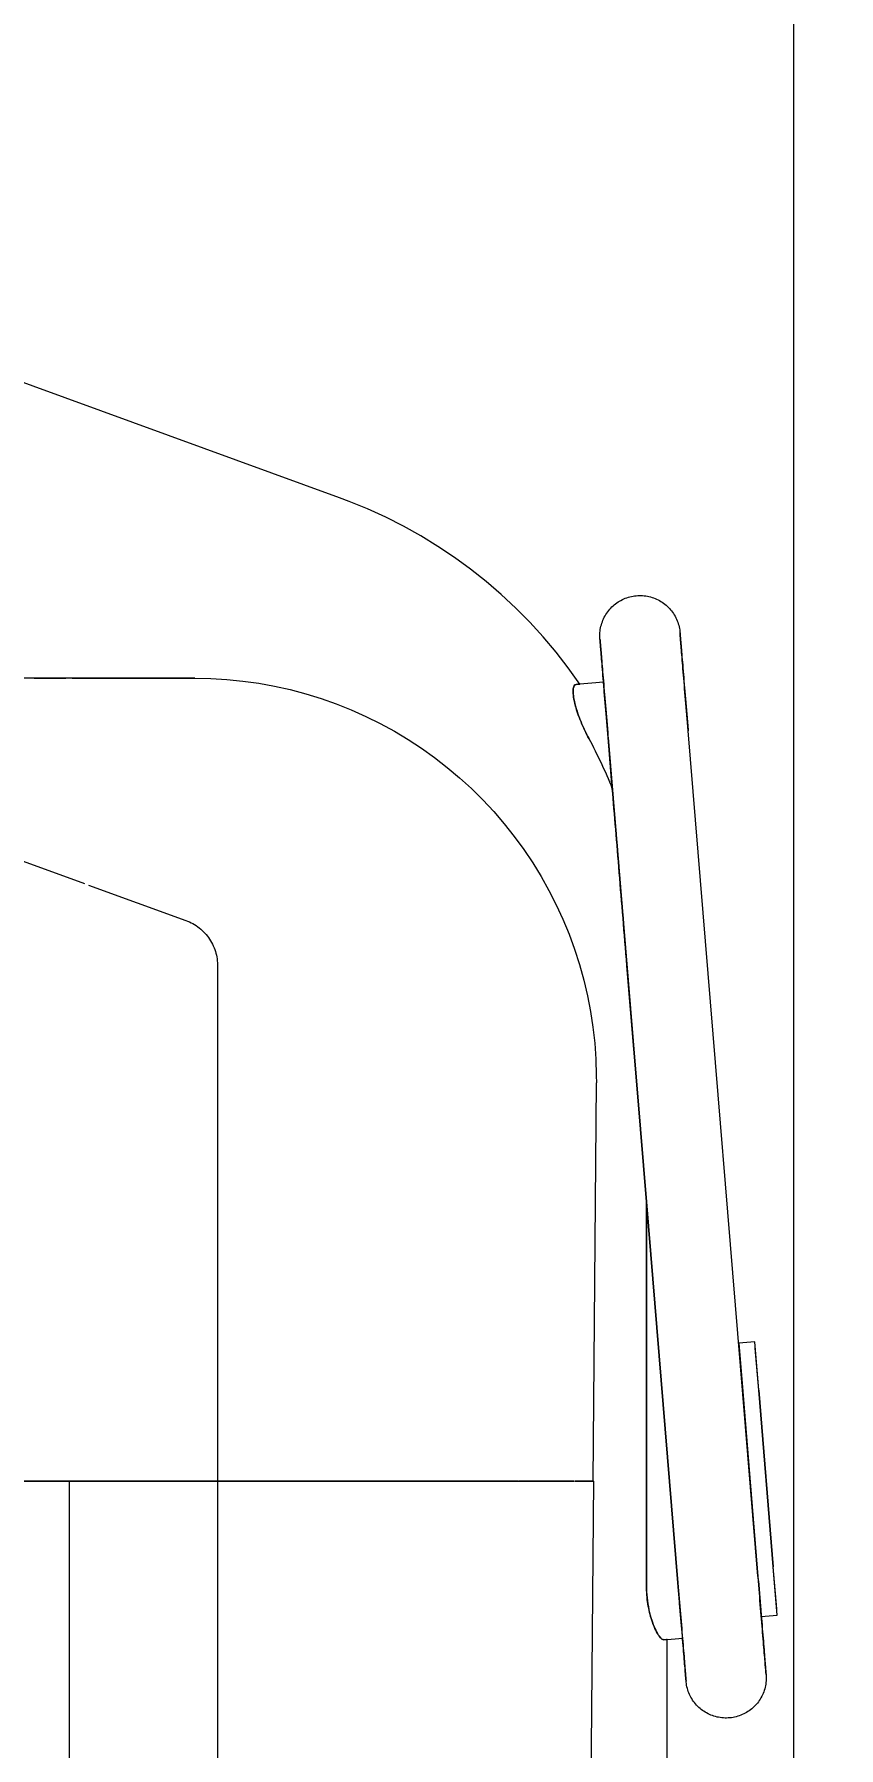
# Model space of a CAD drawing. Header units: metres. Extents: x 34 to 87, y -2.3 to 19.3.
# Drawn here: x 53.4297 to 53.4798, y 0.7144 to 0.8211 of the extents above; entities that cross this region are included whole.
import ezdxf

# ---------------------------------------------------------------- set-up
doc = ezdxf.new("R2010")
doc.units = ezdxf.units.M
for name, color, linetype, lineweight in [('A-ANNO-DIMS', 7, 'Continuous', 5), ('A-ANNO-DIMS-25', 7, 'Continuous', 5), ('A-DETL', 7, 'Continuous', 5), ('P-SANR-FIXT', 7, 'Continuous', 5)]:
    doc.layers.add(name, color=color, linetype=linetype, lineweight=lineweight)
doc.styles.add('Arial_1', font='arial.ttf', dxfattribs={"height": 0.07499999999999998})
doc.dimstyles.new('Diagonal_-_2_mm_Arial_-_PRETO', dxfattribs={"dimscale": 0.3048, "dimtxt": 0.07651945499677275, "dimasz": 0.2460629921259842, "dimexe": 0.1968503937007874, "dimexo": 0.1230314960629921, "dimgap": 0.04101049868766404, "dimtad": 1, "dimrnd": 0.01, "dimzin": 0, "dimdsep": 46, "dimtxsty": 'Arial_1', "dimblk1": 'OBLIQUE', "dimblk2": 'OBLIQUE', "dimsah": 1, "dimcen": 0.09, "dimdle": 0.1968503937007874, "dimazin": 0, "dimtfac": 1, "dimtdec": 4, "dimtix": 1, "dimtmove": 0, "dimatfit": 3, "dimfxl": 1, "dimtvp": 1, "dimtolj": 1, "dimtzin": 0, "dimarcsym": 2})

# ---------------------------------------------------------------- blocks, each defined once
blk = doc.blocks.new('UT_Bacia com caixa acoplada - UT_Bacia com caixa acoplada-3705348-BB')
at = {"layer": 'P-SANR-FIXT'}
for p, q in [((41.1353300985518, 0.7809999999999881), (41.08352506877976, 0.7809999999999881)), ((41.17012855976504, 0.7309999999999875), (41.17032961898634, 0.7557973039599385)), ((41.08352625985822, 0.7309999999999912), (41.13533128768625, 0.7309999999999912)), ((41.13533128963027, 0.7309999999999914), (41.08352625985822, 0.7309999999999914)), ((41.14433785943924, 0.7309999999999914), (41.13533128965267, 0.7309999999999914)), ((41.13533128963027, 0.7309999999999914), (41.16547336932327, 0.7309999999999914)), ((41.1527305344922, 0.7309999999999914), (41.14434886258488, 0.7309999999999914)), ((41.16550233015076, 0.7309999999999914), (41.16895570130367, 0.7309999999999914)), ((41.16761438885897, 0.4159189215839689), (41.17016910030559, 0.7309999999999875)), ((41.16898240612289, 0.7309999999999914), (41.17016910030559, 0.7309999999999914))]:
    blk.add_line(p, q, dxfattribs=at)
at = {"layer": 'P-SANR-FIXT', "color": 7, "true_color": 0xfafafa}
for p, q in [((41.14350610841142, 0.7809999999999881), (41.14372893681389, 0.7809999999999881)), ((41.13588421929765, 0.7309999999999914), (41.13533149200275, 0.7309999999999914)), ((41.1368898458833, 0.7309999999999914), (41.13533151018028, 0.7309999999999914)), ((41.13533151020265, 0.7309999999999914), (41.13688984715989, 0.7309999999999914)), ((41.13641587617453, 0.7309999999999914), (41.13590100722502, 0.7309999999999914)), ((41.13687242801519, 0.7309999999999914), (41.13643335308703, 0.7309999999999914)), ((41.1375181408078, 0.7309999999999914), (41.13689092377273, 0.7309999999999914)), ((41.13725984827779, 0.7309999999999914), (41.13690598682076, 0.7309999999999914)), ((41.1369059881363, 0.7309999999999914), (41.13725985066235, 0.7309999999999914))]:
    blk.add_line(p, q, dxfattribs=at)
at = {"layer": 'P-SANR-FIXT', "color": 7, "true_color": 0xf3f3f3}
for p, q in [((41.14431532973639, 0.7809999999999881), (41.144482387556, 0.7809999999999881)), ((41.13739327198679, 0.7309999999999912), (41.13533146293587, 0.7309999999999912)), ((41.13687242801519, 0.7309999999999912), (41.13533323775322, 0.7309999999999912)), ((41.13739198929048, 0.7309999999999912), (41.13690241818674, 0.7309999999999912)), ((41.13753396516792, 0.7309999999999914), (41.1375181408078, 0.7309999999999914)), ((41.13753396516792, 0.7309999999999912), (41.1375181408078, 0.7309999999999912))]:
    blk.add_line(p, q, dxfattribs=at)
at = {"layer": 'P-SANR-FIXT', "color": 254, "true_color": 0xdfdfdf}
for p, q in [((41.144482387556, 0.7809999999999881), (41.14463477758277, 0.7809999999999881)), ((41.13753396517045, 0.7309999999999914), (41.13533130766063, 0.7309999999999914)), ((41.14431881139845, 0.7309999999999914), (41.13755797732175, 0.7309999999999914)), ((41.13755798096826, 0.7309999999999914), (41.14432930218465, 0.7309999999999914)), ((41.14434927630772, 0.7309999999999914), (41.15273062760207, 0.7309999999999914)), ((41.15271181985904, 0.7309999999999914), (41.14434978281964, 0.7309999999999914)), ((41.15275257529911, 0.7309999999999914), (41.15993847668265, 0.7309999999999914)), ((41.15991918165165, 0.7309999999999914), (41.15275448159235, 0.7309999999999914)), ((41.15996902291602, 0.7309999999999914), (41.16547031499737, 0.7309999999999914)), ((41.16544972698077, 0.7309999999999914), (41.15997369710529, 0.7309999999999914)), ((41.1655077320055, 0.7309999999999914), (41.16895042706611, 0.7309999999999914)), ((41.1689265583219, 0.7309999999999914), (41.1655184141692, 0.7309999999999914)), ((41.16899867043114, 0.7309999999999914), (41.17015274963626, 0.7309999999999914)), ((41.17011273536492, 0.7309999999999914), (41.16903503845426, 0.7309999999999914)), ((41.17012855972504, 0.7309999999999912), (41.17011273536492, 0.7309999999999912))]:
    blk.add_line(p, q, dxfattribs=at)
at = {"layer": 'P-SANR-FIXT', "color": 253, "true_color": 0xa6a6a6}
for p, q in [((41.13753396517045, 0.40620388207182), (41.13753396517045, 0.7309999999999875)), ((41.1599373659098, 0.7309999999999914), (41.15275272218381, 0.7309999999999914)), ((41.1654672200408, 0.7309999999999914), (41.15997073816339, 0.7309999999999914)), ((41.16894324646465, 0.7309999999999914), (41.16551312095991, 0.7309999999999914)), ((41.17012855976504, 0.7309999999999914), (41.16901986031848, 0.7309999999999914)), ((41.17015327590541, 0.7309999999999914), (41.17016910026553, 0.7309999999999914))]:
    blk.add_line(p, q, dxfattribs=at)
at = {"layer": 'P-SANR-FIXT', "flags": 128}
for points in [[(41.14533044071354, 0.7809999999999881), (41.14532244112286, 0.7809999999999881), (41.14529845514843, 0.7809999999999881), (41.14525852116274, 0.7809999999999881), (41.1452027030516, 0.7809999999999881), (41.14513109011211, 0.7809999999999881), (41.1450437969097, 0.7809999999999881), (41.14494096309483, 0.7809999999999881), (41.14482275317972, 0.7809999999999881), (41.14468935627499, 0.7809999999999881), (41.14454098578724, 0.7809999999999881), (41.14437787907759, 0.7809999999999881), (41.14420029708199, 0.7809999999999881), (41.14400852389375, 0.7809999999999881), (41.14380286630904, 0.7809999999999881), (41.14358365333617, 0.7809999999999881), (41.14335123566909, 0.7809999999999881), (41.1431059851265, 0.7809999999999881), (41.14284829405697, 0.7809999999999881), (41.14257857471122, 0.7809999999999881), (41.14229725858267, 0.7809999999999881), (41.14200479571712, 0.7809999999999881), (41.14170165399275, 0.7809999999999881), (41.14138831837167, 0.7809999999999881), (41.14106529012403, 0.7809999999999881), (41.14073308602612, 0.7809999999999881), (41.14039223753363, 0.7809999999999881), (41.14004328993141, 0.7809999999999881), (41.13968680146123, 0.7809999999999881), (41.13932334242855, 0.7809999999999881), (41.13895349429033, 0.7809999999999881), (41.13857784872468, 0.7809999999999881), (41.13819700668435, 0.7809999999999881), (41.13781157743539, 0.7809999999999881), (41.13742217758236, 0.7809999999999881), (41.13702943008197, 0.7809999999999881), (41.13663396324643, 0.7809999999999881), (41.13623640973832, 0.7809999999999881), (41.13583740555845, 0.7809999999999881), (41.13543758902839, 0.7809999999999881), (41.13533009855181, 0.7809999999999881)], [(41.14533044071354, 0.7809999999999881), (41.1463301740682, 0.7809800026665115), (41.14732830806277, 0.780920042657553), (41.14832324589576, 0.7808202158963342), (41.1493133958789, 0.7806806820843778), (41.15029717398341, 0.7805016644460189), (41.15127300637422, 0.7802834493712885), (41.15223933192765, 0.780026385957757), (41.15319460472894, 0.7797308854520487), (41.15413729654542, 0.7793974205919348), (41.15506589927125, 0.7790265248500593), (41.15597892734019, 0.7786187915804865), (41.15687492010208, 0.7781748730694691), (41.15775244415963, 0.7776954794919286), (41.15861009566157, 0.7771813777753231), (41.15944650254841, 0.776633390372729), (41.1602603267476, 0.7760523939470941), (41.16105026631399, 0.7754393179687612), (41.16181505751283, 0.7747951432285098), (41.1625534768413, 0.7741209002685099), (41.16326434298603, 0.7734176677336662), (41.16394651871281, 0.7726865706460196), (41.16459891268601, 0.7719287786049521), (41.16522048121445, 0.771145503916074), (41.16581022992106, 0.7703379996517984), (41.16636721533374, 0.7695075576466911), (41.16689054639462, 0.7686555064308067), (41.16737938588566, 0.7677832091043308), (41.16783295176796, 0.7668920611569053), (41.16825051843283, 0.765983488235145), (41.16863141786272, 0.7650589438619049), (41.16897504069978, 0.7641199071109568), (41.16928083722077, 0.7631678802407864), (41.16954831821649, 0.7622043862912969), (41.16977705577442, 0.7612309666472722), (41.16996668396325, 0.7602491785724936), (41.17011689941832, 0.7592605927184413), (41.17022746182698, 0.7582667906115947), (41.17029819431293, 0.7572693621233263), (41.17032898371929, 0.7562699029264438), (41.17032961898634, 0.7557973039599385)]]:
    blk.add_lwpolyline(points, dxfattribs=at)
at = {"layer": 'P-SANR-FIXT', "color": 253, "true_color": 0xa6a6a6, "flags": 128}
for points in [[(41.1353300985518, 0.7809999999999881), (41.13571324164607, 0.7809999999999881), (41.13611252920138, 0.7809999999999881), (41.13651053895178, 0.7809999999999881), (41.13690663416651, 0.7809999999999881), (41.13730018117779, 0.7809999999999881)], [(41.13769055039432, 0.7809999999999881), (41.13807711730863, 0.7809999999999881), (41.13845926349613, 0.7809999999999881), (41.13883637760443, 0.7809999999999881)], [(41.13883637760443, 0.7809999999999881), (41.13920785633142, 0.7809999999999881), (41.13957310539037, 0.7809999999999881)], [(41.13960307645069, 0.7809999999999881), (41.1399315404607, 0.7809999999999881), (41.14028258812276, 0.7809999999999881), (41.14062568677517, 0.7809999999999881), (41.14096028753329, 0.7809999999999881), (41.14128585510728, 0.7809999999999881), (41.14160186865848, 0.7809999999999881), (41.1419078226326, 0.7809999999999881)], [(41.1419078226326, 0.7809999999999881), (41.14220322756857, 0.7809999999999881), (41.1424876108815, 0.7809999999999881), (41.14276051761875, 0.7809999999999881), (41.14302151118776, 0.7809999999999881), (41.14327017405449, 0.7809999999999881), (41.14350610841142, 0.7809999999999881)], [(41.14372893681389, 0.7809999999999881), (41.14393830278399, 0.7809999999999881), (41.14413387138084, 0.7809999999999881), (41.14431532973639, 0.7809999999999881)], [(41.14463477758277, 0.7809999999999881), (41.14477225602519, 0.7809999999999881), (41.14489460294707, 0.7809999999999881), (41.14500162261943, 0.7809999999999881)], [(41.14500162261943, 0.7809999999999881), (41.14509314383363, 0.7809999999999881), (41.14516902017525, 0.7809999999999881), (41.14522913025831, 0.7809999999999881), (41.14527337791954, 0.7809999999999881), (41.14530169237209, 0.7809999999999881), (41.14531402831888, 0.7809999999999881), (41.14531461634191, 0.7809999999999881)]]:
    blk.add_lwpolyline(points, dxfattribs=at)
blk = doc.blocks.new('UT_Ducha higiênica - UT_Ducha higiênica-3698909-BB')
at = {"layer": 'P-SANR-FIXT'}
for p, q in [((41.15434546478724, 0.7922269430948002), (41.13001715402021, 0.8010817240639753)), ((41.17077675623499, 0.7807524401698785), (41.16906455333125, 0.7806109099406737)), ((41.18039504047028, 0.7250877077325985), (41.17604413121349, 0.7777240915299751)), ((41.17106112575213, 0.7773121976454719), (41.17541203500893, 0.7246758138480952)), ((41.17345045084714, 0.7245136698315111), (41.17345045084714, 0.748406645887281)), ((41.18019207144, 0.7396822331979501), (41.17919547034773, 0.7395998544210495)), ((41.18044057031236, 0.7366759461791558), (41.18019207144, 0.7396822331979533)), ((41.18044057031236, 0.7366759461791555), (41.18135015161729, 0.7256720231286953)), ((41.18159865048965, 0.7226657361098978), (41.18135015161729, 0.7256720231286954)), ((41.18060204939738, 0.7225833573329947), (41.18159865048965, 0.7226657361098954)), ((41.17453155077861, 0.7211392848277886), (41.17569640452609, 0.7212355713236874)), ((41.17474284034414, 0.7000000000000022), (41.17474284034414, 0.7211567499661621))]:
    blk.add_line(p, q, dxfattribs=at)
at = {"layer": 'P-SANR-FIXT', "color": 254, "true_color": 0xdfdfdf}
for p, q in [((41.17566377257244, 0.7823255902579415), (41.17567741727485, 0.7821605195221104)), ((41.17071258195352, 0.7815288071104828), (41.17069819610515, 0.7817028440742303)), ((41.17106112575213, 0.7773121976454748), (41.17078644589131, 0.7806352167484971)), ((41.1760386691689, 0.777790170194961), (41.17604413121349, 0.7777240915299751)), ((41.17132381657022, 0.7741342194564904), (41.17106112575213, 0.7773121976454747)), ((41.17345045084714, 0.7484066458872864), (41.17345045084714, 0.7245136698315109)), ((41.17541203500893, 0.7246758138480974), (41.17345045084714, 0.7484066458872866)), ((41.17922876288381, 0.7391970883316009), (41.17944396922008, 0.7365935674022548)), ((41.17944396922009, 0.7365935674022551), (41.18035355052502, 0.7255896443517948)), ((41.18035355052502, 0.725589644351795), (41.18039531901669, 0.7250843379369785)), ((41.17568671486974, 0.7213527947450745), (41.17541203500892, 0.7246758138480968)), ((41.18041786676587, 0.7248115600162858), (41.1805687568613, 0.7229861234224491)), ((41.18053485618977, 0.7233962466063486), (41.18055418811293, 0.7231623730717546)), ((41.18075797011728, 0.720697061303839), (41.18077177535564, 0.7205300484377561)), ((41.17591796177472, 0.7185552183942355), (41.17591755708727, 0.7185601142177687)), ((41.17592298917005, 0.7185014724280183), (41.17591796177472, 0.7185552183942355))]:
    blk.add_line(p, q, dxfattribs=at)
at = {"layer": 'P-SANR-FIXT', "color": 7, "true_color": 0xfdfdfd}
for p, q in [((41.17567741727485, 0.7821605195221104), (41.17569164864133, 0.7819883514478786)), ((41.17541749705352, 0.7246097351831082), (41.17541203500893, 0.7246758138480941)), ((41.18074358426889, 0.7208710982675876), (41.18075797011728, 0.720697061303839))]:
    blk.add_line(p, q, dxfattribs=at)
at = {"layer": 'P-SANR-FIXT', "color": 7, "true_color": 0xf3f3f3}
for p, q in [((41.17569164864133, 0.7819883514478786), (41.17570644390473, 0.7818093614674394)), ((41.17082749930734, 0.7801385611679785), (41.17080974079101, 0.7803533999582716)), ((41.17100056014228, 0.7780449076371762), (41.17098052240713, 0.7782873199365923)), ((41.18055418811293, 0.7231623730717546), (41.1805732654338, 0.7229315796619027)), ((41.17569640452608, 0.7212355713236895), (41.17568671486974, 0.7213527947450746)), ((41.17569640452608, 0.7212355713236894), (41.17568671486974, 0.7213527947450745)), ((41.17577874894757, 0.7202393858559599), (41.17576451758109, 0.7204115539301917)), ((41.18072864082479, 0.7210518809069841), (41.18074358426889, 0.7208710982675876))]:
    blk.add_line(p, q, dxfattribs=at)
at = {"layer": 'P-SANR-FIXT', "color": 253, "true_color": 0xa6a6a6}
for p, q in [((41.17078644589131, 0.7806352167484971), (41.17077675623499, 0.7807524401698822)), ((41.17106112575213, 0.777312197645475), (41.17077675623499, 0.7807524401698823)), ((41.17106112575213, 0.7773121976454749), (41.17132381657022, 0.774134219456494)), ((41.12044059000709, 0.774770330681971), (41.13845912489879, 0.7682121203163079)), ((41.1387148018528, 0.7681190615154585), (41.14476890077412, 0.7659155497127949)), ((41.14674284034415, 0.7630964718504363), (41.14674284034415, 0.7000000000000022)), ((41.17345045084714, 0.7484066458872811), (41.17541203500893, 0.7246758138480978)), ((41.17919547034773, 0.7395998544210522), (41.17944396922008, 0.7365935674022548)), ((41.18044057031236, 0.7366759461791558), (41.18022536397608, 0.7392794671085017)), ((41.18035355052502, 0.7255896443517948), (41.17944396922009, 0.7365935674022551)), ((41.18135015161729, 0.7256720231286953), (41.18044057031236, 0.7366759461791555)), ((41.18035355052502, 0.725589644351795), (41.18039531901669, 0.7250843379369785)), ((41.18156535795357, 0.7230685021993494), (41.18135015161729, 0.7256720231286954)), ((41.17568671486974, 0.7213527947450746), (41.17541203500892, 0.7246758138480971)), ((41.18041786676587, 0.7248115600162857), (41.18060204939739, 0.7225833573329975))]:
    blk.add_line(p, q, dxfattribs=at)
at = {"layer": 'P-SANR-FIXT', "color": 7, "true_color": 0xfefefe}
blk.add_line((41.17549802593582, 0.7236355137259539), (41.17547801985408, 0.7238775430893172), dxfattribs=at)
at = {"layer": 'P-SANR-FIXT', "color": 7, "true_color": 0xfafafa}
for p, q in [((41.1805153005913, 0.7236328261179175), (41.18053485618977, 0.7233962466063486)), ((41.17566814538645, 0.7215774444430232), (41.17565049264384, 0.7217910036050572))]:
    blk.add_line(p, q, dxfattribs=at)
at = {"layer": 'P-SANR-FIXT', "flags": 128}
for points in [[(41.16930729242548, 0.7806309746885893), (41.16858565049675, 0.7816392543741455), (41.16782426537129, 0.7826178695632443), (41.1670243551029, 0.7835652546803473), (41.16618719937734, 0.7844798941113625), (41.16531413746521, 0.785360324628314), (41.16440656607931, 0.7862051377301894), (41.16346593714026, 0.7870129818962421), (41.1624937554537, 0.7877825647481393), (41.16149157630296, 0.7885126551174855), (41.16046100296087, 0.789202085015434), (41.15940368412496, 0.7898497515012204), (41.15832131127978, 0.7904546184466253), (41.15721561599103, 0.7910157181935703), (41.15608836713528, 0.7915321531021551), (41.15494136807024, 0.792003096986693), (41.15434546478724, 0.7922269430948002)], [(41.17055519898635, 0.7834327930993327), (41.17054895624168, 0.7835325913702436), (41.17054670935696, 0.7836325594563852), (41.17054846192671, 0.7837325374301445), (41.1705542111472, 0.7838323653480915), (41.17056394782089, 0.7839318835068523), (41.17057765637119, 0.7840309326986029), (41.17059531486734, 0.7841293544657654), (41.17061689505953, 0.7842269913545082), (41.17064236242402, 0.7843236871666366), (41.1706716762185, 0.7844192872094806), (41.17070478954711, 0.7845136385433614), (41.17074164943562, 0.7846065902262765), (41.17078219691607, 0.7846979935553589), (41.17082636712113, 0.7847877023047816), (41.17087408938789, 0.784875572959682), (41.17092528737091, 0.784961464945758), (41.17097987916436, 0.7850452408541521), (41.17103777743297, 0.7851267666612842), (41.17109888955189, 0.7852059119432526), (41.17116311775477, 0.7852825500844925), (41.17123035929019, 0.7853565584803232), (41.17130050658601, 0.7854278187331006), (41.17137344742156, 0.785496216841621), (41.17144906510702, 0.7855616433835023), (41.17152723867025, 0.7856239936902341), (41.17160784305023, 0.785683168014626), (41.17169074929712, 0.7857390716903828), (41.17177582477863, 0.7857916152835472), (41.17186293339215, 0.7858407147355804), (41.17195193578245, 0.7858862914978337), (41.17204268956471, 0.7859282726572087), (41.17213504955225, 0.7859665910528066), (41.17222886798876, 0.7860011853833678), (41.17232399478478, 0.7860320003053433), (41.17242027775773, 0.7860589865214322), (41.17251756287538, 0.786082100859445), (41.1726156945023, 0.7861013063413718), (41.17271451564881, 0.7861165722425393), (41.17281386822218, 0.7861278741407596), (41.17291359327947, 0.7861351939554085), (41.17301353128186, 0.786138519976344), (41.17311352234988, 0.7861378468826425), (41.17321340651913, 0.7861331757511084), (41.17331302399627, 0.7861245140545579), (41.17341221541458, 0.7861118756498569), (41.17351082208893, 0.7860952807557567), (41.1736086862697, 0.786074755920546), (41.17370565139506, 0.7860503339795866), (41.17380156234152, 0.7860220540027723), (41.17389626567199, 0.7859899612320329), (41.17398960988137, 0.7859541070089555), (41.17408144563885, 0.7859145486926494), (41.17417162602676, 0.7858713495679822), (41.17426000677576, 0.7858245787443364), (41.17434644649549, 0.7857743110450532), (41.17443080690083, 0.7857206268877299), (41.17451295303314, 0.7856636121555644), (41.17459275347613, 0.7856033580599656), (41.17467008056612, 0.7855399609946339), (41.17474481059625, 0.7854735223813505), (41.17481682401441, 0.7854041485077224), (41.1748860056145, 0.7853319503571474), (41.17495224472072, 0.7852570434312676), (41.17501543536464, 0.7851795475651839), (41.17507547645468, 0.7850995867357509), (41.17513227193793, 0.7850172888632374), (41.17518573095372, 0.7849327856066833), (41.17523576797904, 0.7848462121532742), (41.17528230296532, 0.7847577070020667), (41.17532526146649, 0.7846674117424232), (41.17536457475814, 0.7845754708274965), (41.17540017994737, 0.7844820313431364), (41.17543202007349, 0.7843872427725881), (41.17546004419907, 0.7842912567573405), (41.17548420749151, 0.784194226854545), (41.17550447129467, 0.7840963082913454), (41.17552080319081, 0.7839976577165567), (41.17553317705238, 0.783898432950052), (41.1755382044477, 0.7838446869838348)], [(41.17055519898635, 0.7834327930993316), (41.1705556036738, 0.7834278972757973), (41.17055681708874, 0.7834132176374674), (41.17055883728996, 0.7833887776686318), (41.17056166104556, 0.7833546164680263), (41.17056528383815, 0.7833107886862873), (41.17056969987203, 0.7832573644385115), (41.17057490208249, 0.7831944291921038), (41.1705808821471, 0.7831220836300296), (41.17058763049902, 0.7830404434897564), (41.17059513634234, 0.7829496393780927), (41.17060338766932, 0.7828498165622484), (41.17061237127959, 0.7827411347374319), (41.17062207280127, 0.7826237677713787), (41.17063247671403, 0.7824979034262004), (41.17064356637379, 0.782363743057997), (41.1706553240395, 0.7822215012947392), (41.17066773090137, 0.782071405692904), (41.17068076711109, 0.7819136963734371), (41.1706944118135, 0.781748625637606), (41.17070864317997, 0.7815764575633753), (41.17072343844337, 0.7813974675829373), (41.17073877393443, 0.7812119420420757), (41.17075462511963, 0.7810201777420805), (41.17077096664047, 0.7808224814649247), (41.17078777235398, 0.780619169482478), (41.17080501537462, 0.7804105670505428), (41.17082266811722, 0.7801970078885098), (41.17084070234118, 0.7799788336454795), (41.17085908919557, 0.7797563933537025), (41.17087779926536, 0.7795300428701933), (41.17089680261841, 0.7793001443074383), (41.17091606885342, 0.7790670654540972), (41.17093556714853, 0.7788311791866155), (41.17095526631062, 0.7785928628726987), (41.17097513482523, 0.7783524977676131), (41.17099514090699, 0.7781104684042499), (41.17101525255043, 0.7778671619779616), (41.17103543758119, 0.7776229677271278), (41.17105566370755, 0.7773782763104577), (41.17106112575213, 0.7773121976454719)], [(41.17062481237064, 0.7825906250381277), (41.17061491969134, 0.7827103045887884), (41.17060574084654, 0.7828213483198745), (41.17059729052045, 0.7829235785851059), (41.17058958223178, 0.7830168318378622), (41.17058262831216, 0.7831009588928365), (41.17057643988636, 0.7831758251646844), (41.17057102685457, 0.7832413108833409), (41.17056639787645, 0.783297311285628), (41.17056256035739, 0.7833437367828465), (41.17055952043662, 0.7833805131041052), (41.17055728297735, 0.7834075814151352), (41.17055585155904, 0.7834248984124137), (41.17055522847164, 0.7834324363924365)], [(41.1755382044477, 0.7838446869838348), (41.17553860913516, 0.7838397911603006), (41.17553982255009, 0.7838251115219707), (41.17554184275131, 0.783800671553135), (41.17554466650692, 0.7837665103525306), (41.17554828929951, 0.7837226825707895), (41.17555270533339, 0.7836692583230158), (41.17555790754384, 0.783606323076607), (41.17556388760845, 0.7835339775145339), (41.17557063596038, 0.7834523373742608), (41.1755781418037, 0.783361533262597), (41.17558639313068, 0.7832617104467516), (41.17559537674094, 0.783153028621934), (41.17560507826263, 0.783035661655883)], [(41.17604413121349, 0.7777240915299751), (41.17602389953898, 0.7779688500670001), (41.17600370023083, 0.7782132170425793), (41.17598356560363, 0.7784568015216794), (41.17596352786849, 0.7786992138210944), (41.1759436190815, 0.7789400661328602), (41.17592387109249, 0.7791789731446551), (41.175904315494, 0.779415552656225), (41.17588498357085, 0.779649426190818), (41.17586590624998, 0.7798802196006709), (41.17584711405103, 0.7801075636655588), (41.17582863703751, 0.7803310946834772), (41.17581050476871, 0.7805504550524808), (41.17579274625237, 0.7807652938427737), (41.17577538989835, 0.7809752673581216), (41.1757584634731, 0.7811800396856929), (41.1757419940553, 0.781379283233443), (41.1757260079925, 0.7815726792542008), (41.17571053085899, 0.7817599183555873), (41.17569558741489, 0.7819407009949839), (41.1756812015665, 0.7821147379587324), (41.17566739632813, 0.7822817508248164), (41.17565419378523, 0.7824414724082766), (41.17564161505901, 0.7825936471886533), (41.17562968027278, 0.7827380317187583), (41.17561840851964, 0.7828743950141446), (41.175607817832, 0.78300251892263), (41.17559792515269, 0.7831221984732907), (41.1755887463079, 0.7832332422043778), (41.1755802959818, 0.783335472469608), (41.17557258769314, 0.7834287257223654), (41.17556563377352, 0.7835128527773386), (41.17555944534773, 0.7835877190491866), (41.17555403231592, 0.7836532047678442), (41.1755494033378, 0.7837092051701312), (41.17554556581875, 0.7837556306673499), (41.17554252589798, 0.7837924069886085), (41.1755402884387, 0.7838194752996375), (41.17553885702039, 0.7838367922969148), (41.175538233933, 0.7838443302769387)], [(41.17541203500893, 0.7246758138480952), (41.17543226668344, 0.7244310553110691), (41.17545246599159, 0.724186688335491), (41.17547260061879, 0.7239431038563909), (41.17549263835394, 0.7237006915569748), (41.17551254714093, 0.7234598392452102), (41.17553229512994, 0.7232209322334152), (41.17555185072842, 0.7229843527218454), (41.17557118265157, 0.7227504791872523), (41.17559025997245, 0.7225196857773994), (41.1756090521714, 0.7222923417125116), (41.17562752918491, 0.7220688106945932), (41.17564566145371, 0.7218494503255886), (41.17566341997006, 0.7216346115352966), (41.17568077632407, 0.7214246380199476), (41.17569770274932, 0.7212198656923774), (41.17571417216712, 0.7210206221446264), (41.17573015822992, 0.7208272261238695), (41.17574563536343, 0.720639987022483), (41.17576057880753, 0.7204592043830864), (41.17577496465591, 0.7202851674193379), (41.17578876989428, 0.7201181545532539), (41.1758019724372, 0.7199584329697927), (41.17581455116341, 0.719806258189417), (41.17582648594964, 0.719661873659312), (41.17583775770277, 0.7195255103639258), (41.17584834839042, 0.7193973864554404), (41.17585824106973, 0.7192777069047797), (41.17586741991452, 0.7191666631736925), (41.17587587024061, 0.7190644329084633), (41.17588357852927, 0.7189711796557049), (41.1758905324489, 0.7188870526007317), (41.1758967208747, 0.7188121863288848), (41.1759021339065, 0.7187467006102272), (41.17590676288462, 0.7186907002079391), (41.17591060040367, 0.7186442747107205), (41.17591364032444, 0.7186074983894629), (41.17591587778372, 0.7185804300784329), (41.17591730920203, 0.7185631130811555), (41.17591793228942, 0.7185555751011317)], [(41.18090096723608, 0.7189671122787388), (41.18090056254862, 0.718972008102273), (41.18089934913369, 0.7189866877406029), (41.18089732893247, 0.7190111277094385), (41.18089450517686, 0.7190452889100429), (41.18089088238427, 0.7190891166917841), (41.18088646635039, 0.7191425409395578), (41.18088126413993, 0.7192054761859665), (41.18087528407533, 0.7192778217480408), (41.18086853572341, 0.7193594618883139), (41.18086102988007, 0.7194502659999776), (41.1808527785531, 0.7195500888158219), (41.18084379494284, 0.7196587706406384), (41.18083409342115, 0.7197761376066917), (41.18082368950839, 0.7199020019518699), (41.18081259984862, 0.7200361623200733), (41.18080084218293, 0.7201784040833311), (41.18078843532105, 0.7203284996851663), (41.18077539911133, 0.7204862090046332), (41.18076175440893, 0.7206512797404643), (41.18074752304245, 0.720823447814695), (41.18073272777905, 0.7210024377951331), (41.18071739228799, 0.7211879633359947), (41.18070154110278, 0.7213797276359898), (41.18068519958196, 0.7215774239131456), (41.18066839386844, 0.7217807358955923), (41.1806511508478, 0.7219893383275275), (41.18063349810519, 0.7222028974895606), (41.18061546388125, 0.7224210717325908), (41.18059707702685, 0.7226435120243678), (41.18057836695707, 0.722869862507877), (41.18055936360401, 0.723099761070632), (41.180540097369, 0.7233328399239731), (41.18052059907389, 0.7235687261914548), (41.1805008999118, 0.7238070425053706), (41.18048103139718, 0.7240474076104573), (41.18046102531543, 0.7242894369738193), (41.180440913672, 0.7245327434001066), (41.18042072864124, 0.7247769376509415), (41.18040050251487, 0.7250216290676126), (41.18039504047028, 0.7250877077325985)], [(41.17474284034414, 0.7211567499661652), (41.17468991792482, 0.7211523754132888), (41.17453155077862, 0.7211392848277914)], [(41.17591755708727, 0.7185601142177687), (41.17591634367233, 0.7185747938560997), (41.17591432347111, 0.7185992338249342), (41.1759114997155, 0.7186333950255397), (41.17590787692291, 0.7186772228072797), (41.17590346088903, 0.7187306470550545), (41.17589825867857, 0.7187935823014633), (41.17589227861397, 0.7188659278635364), (41.17588553026204, 0.7189475680038095), (41.17587802441872, 0.7190383721154733), (41.17586977309175, 0.7191381949313187)], [(41.18090096723608, 0.7189671122787377), (41.18090720998073, 0.7188673140078268), (41.18090945686546, 0.7187673459216851), (41.18090770429571, 0.7186673679479259), (41.18090195507522, 0.7185675400299788), (41.18089221840152, 0.7184680218712169), (41.18087850985123, 0.7183689726794674), (41.18086085135508, 0.718270550912305), (41.1808392711629, 0.7181729140235621), (41.1808138037984, 0.7180762182114326), (41.18078449000393, 0.7179806181685897), (41.18075137667531, 0.7178862668347078), (41.18071451678679, 0.7177933151517938), (41.18067396930635, 0.7177019118227104), (41.18062979910129, 0.7176122030732877), (41.18058207683453, 0.7175243324183883), (41.1805308788515, 0.7174384404323123), (41.18047628705806, 0.7173546645239173), (41.18041838878946, 0.7172731387167861), (41.18035727667052, 0.7171939934348156), (41.18029304846764, 0.7171173552935778), (41.18022580693223, 0.7170433468977472), (41.1801556596364, 0.7169720866449697), (41.18008271880087, 0.7169036885364494), (41.1800071011154, 0.716838261994567), (41.17992892755217, 0.7167759116878363), (41.1798483231722, 0.7167167373634442), (41.17976541692531, 0.7166608336876875), (41.17968034144379, 0.716608290094522), (41.17959323283027, 0.7165591906424877), (41.17950423043997, 0.7165136138802366), (41.1794134766577, 0.7164716327208606), (41.17932111667017, 0.7164333143252637), (41.17922729823366, 0.7163987199947014), (41.17913217143763, 0.716367905072727), (41.17903588846469, 0.7163409188566381), (41.17893860334704, 0.7163178045186243), (41.17884047172012, 0.7162985990366986), (41.1787416505736, 0.716283333135531), (41.17864229800023, 0.7162720312373108), (41.17854257294294, 0.7162647114226618), (41.17844263494055, 0.7162613854017263), (41.17834264387255, 0.7162620584954278), (41.17824275970328, 0.7162667296269608), (41.17814314222615, 0.7162753913235124), (41.17804395080785, 0.7162880297282135), (41.17794534413349, 0.7163046246223136), (41.17784747995272, 0.7163251494575232), (41.17775051482735, 0.7163495713984827), (41.1776546038809, 0.7163778513752981), (41.17755990055043, 0.7164099441460364), (41.17746655634104, 0.7164457983691148), (41.17737472058358, 0.7164853566854209), (41.17728454019566, 0.7165285558100881), (41.17719615944667, 0.7165753266337328), (41.17710971972694, 0.7166255943330171), (41.17702535932158, 0.7166792784903404), (41.17694321318928, 0.716736293222506), (41.17686341274629, 0.7167965473181036), (41.1767860856563, 0.7168599443834354), (41.17671135562617, 0.7169263829967198), (41.17663934220801, 0.7169957568703479), (41.17657016060792, 0.7170679550209218), (41.1765039215017, 0.7171428619468017), (41.17644073085779, 0.7172203578128864), (41.17638068976775, 0.7173003186423184), (41.17632389428449, 0.7173826165148329), (41.17627043526869, 0.7174671197713859), (41.17622039824338, 0.717553693224795), (41.17617386325711, 0.7176421983760015), (41.17613090475593, 0.7177324936356472), (41.17609159146428, 0.7178244345505739), (41.17605598627505, 0.7179178740349328), (41.17602414614893, 0.7180126626054822), (41.17599612202335, 0.7181086486207288), (41.17597195873091, 0.7182056785235253), (41.17595169492775, 0.7183035970867239), (41.17593536303161, 0.7184022476615136), (41.17592298917005, 0.7185014724280183)], [(41.18083135385177, 0.7198092803399426), (41.18084124653109, 0.7196896007892808), (41.18085042537587, 0.7195785570581958), (41.18085887570197, 0.7194763267929645), (41.18086658399064, 0.719383073540207), (41.18087353791026, 0.7192989464852338), (41.18087972633605, 0.7192240802133859), (41.18088513936786, 0.7191585944947283), (41.18088976834598, 0.7191025940924424), (41.18089360586502, 0.7190561685952237), (41.18089664578579, 0.719019392273964), (41.18089888324506, 0.718992323962934), (41.18090031466339, 0.7189750069656566), (41.18090093775078, 0.7189674689856338)]]:
    blk.add_lwpolyline(points, dxfattribs=at)
at = {"layer": 'P-SANR-FIXT', "color": 253, "true_color": 0xa6a6a6, "flags": 128}
for points in [[(41.17560507826263, 0.783035661655883), (41.17561548217537, 0.7829097973107025), (41.17562657183515, 0.7827756369425003), (41.17563832950086, 0.7826333951792414), (41.17565073636273, 0.7824832995774074), (41.17566377257244, 0.7823255902579415)], [(41.17069819610515, 0.7817028440742303), (41.17068439086678, 0.7818698569403131), (41.17067118832387, 0.7820295785237743), (41.17065860959765, 0.7821817533041501), (41.17064667481142, 0.782326137834255), (41.17063540305828, 0.7824625011296423), (41.17062481237064, 0.7825906250381277)], [(41.17077545801175, 0.7807681458011907), (41.17075898859394, 0.7809673893489407), (41.17074300253114, 0.7811607853696976), (41.17072752539763, 0.7813480244710852), (41.17071258195352, 0.7815288071104828)], [(41.17577077781534, 0.7810310633669814), (41.17578802083597, 0.780822460935046), (41.17580567357858, 0.780608901773012), (41.17582370780254, 0.7803907275299827), (41.17584209465692, 0.7801682872382046), (41.17586080472671, 0.7799419367546955), (41.17587980807977, 0.7797120381919406), (41.17589907431478, 0.7794789593386005), (41.17591857260989, 0.7792430730711177), (41.17593827177198, 0.7790047567572019), (41.17595814028659, 0.7787643916521153), (41.17597814636834, 0.7785223622887532), (41.17599825801178, 0.7782790558624648), (41.17601844304254, 0.7780348616116322), (41.1760386691689, 0.777790170194961)], [(41.14476890077412, 0.7659155497127949), (41.14488081308195, 0.7658722632777606), (41.14499090487616, 0.7658245361685794), (41.14509900003335, 0.7657724447384466), (41.14520492562435, 0.7657160723225359), (41.14530851219078, 0.7656555091046868), (41.14540959401626, 0.7655908519731307), (41.14550800939141, 0.7655222043654845), (41.14560360087265, 0.7654496761032765), (41.14569621553397, 0.7653733832162549), (41.14578570521169, 0.7652934477567626), (41.14587192674141, 0.7652099976044824), (41.14595474218707, 0.7651231662618581), (41.14603401906163, 0.7650330926405131), (41.146109630539, 0.7649399208390276), (41.14618145565695, 0.7648437999124094), (41.14624937951061, 0.7647448836336349), (41.1463132934363, 0.7646433302476505), (41.14637309518538, 0.764539302218209), (41.14642868908781, 0.7644329659679651), (41.14647998620519, 0.764324491612239), (41.14652690447308, 0.7642140526868558), (41.14656936883229, 0.7641018258705394), (41.14660731134886, 0.7639879907022561), (41.14664067132288, 0.7638727292939897), (41.14666939538552, 0.7637562260394057), (41.14669343758437, 0.76363866731886), (41.14671275945707, 0.7635202412012266), (41.14672733009274, 0.7634011371430317), (41.14673712618147, 0.7632815456853597), (41.14674213205161, 0.763161658149033), (41.14674284034415, 0.7630964718504363)], [(41.17345045084714, 0.748406645887281), (41.17288987347451, 0.7551883928721917), (41.17223619380376, 0.7630964718504403)], [(41.1805732654338, 0.7229315796619027), (41.18059205763275, 0.7227042355970137), (41.18061053464627, 0.7224807045790953), (41.18062866691507, 0.7222613442100918), (41.18064642543141, 0.7220465054197976), (41.18066378178543, 0.7218365319044499)], [(41.17453155077862, 0.7211392848277914), (41.17468991792482, 0.7211523754132888), (41.17474284034414, 0.7211567499661652)], [(41.17586977309175, 0.7191381949313187), (41.17586078948148, 0.7192468767561352), (41.17585108795979, 0.7193642437221873), (41.17584068404704, 0.7194901080673667), (41.17582959438727, 0.71962426843557), (41.17581783672157, 0.7197665101988279), (41.17580542985969, 0.719916605800662), (41.17579239364997, 0.7200743151201289), (41.17577874894757, 0.7202393858559599)], [(41.18077177535564, 0.7205300484377561), (41.18078497789855, 0.720370326854296), (41.18079755662476, 0.7202181520739203), (41.18080949141099, 0.7200737675438142), (41.18082076316414, 0.719937404248428), (41.18083135385177, 0.7198092803399426)]]:
    blk.add_lwpolyline(points, dxfattribs=at)
at = {"layer": 'P-SANR-FIXT', "color": 254, "true_color": 0xdfdfdf, "flags": 128}
for points in [[(41.17570644390473, 0.7818093614674394), (41.17572177939579, 0.7816238359265779), (41.17573763058099, 0.7814320716265838), (41.17575397210182, 0.781234375349428), (41.17577077781534, 0.7810310633669814)], [(41.17080974079101, 0.7803533999582716), (41.17079238443699, 0.7805633734736205), (41.17077545801175, 0.7807681458011907)], [(41.17098052240713, 0.7782873199365923), (41.17096061362015, 0.7785281722483579), (41.17094086563113, 0.7787670792601529), (41.17092131003265, 0.7790036587717217), (41.1709019781095, 0.7792375323063158), (41.17088290078863, 0.7794683257161676), (41.17086410858968, 0.7796956697810555), (41.17084563157615, 0.779919200798975), (41.17082749930734, 0.7801385611679785)], [(41.17106112575213, 0.7773121976454719), (41.17104089407763, 0.7775569561824979), (41.17102069476947, 0.777801323158077), (41.17100056014228, 0.7780449076371762)], [(41.17223619380376, 0.7630964718504403), (41.17288987347451, 0.755188392872195), (41.17345045084714, 0.7484066458872864)], [(41.17547801985408, 0.7238775430893172), (41.17545790821065, 0.7241208495156044), (41.17543772317987, 0.7243650437664382), (41.17541749705352, 0.7246097351831082)], [(41.18039504047028, 0.7250877077325985), (41.1804152721448, 0.7248429491955714), (41.18043547145294, 0.7245985822199933), (41.18045560608015, 0.7243549977408942), (41.18047564381529, 0.724112585441477), (41.18049555260228, 0.7238717331297124), (41.1805153005913, 0.7236328261179175)], [(41.17565049264384, 0.7217910036050572), (41.17563245841988, 0.7220091778480865), (41.17561407156549, 0.7222316181398635), (41.1755953614957, 0.7224579686233737), (41.17557635814266, 0.7226878671861277), (41.17555709190764, 0.7229209460394688), (41.17553759361253, 0.7231568323069515), (41.17551789445044, 0.7233951486208684), (41.17549802593582, 0.7236355137259539)], [(41.17576451758109, 0.7204115539301917), (41.17574972231769, 0.7205905439106298), (41.17573438682663, 0.7207760694514913), (41.17571853564142, 0.7209678337514865), (41.1757021941206, 0.7211655300286413), (41.17568538840709, 0.721368842011089), (41.17566814538645, 0.7215774444430232)], [(41.18066378178543, 0.7218365319044499), (41.18068070821068, 0.7216317595768796), (41.18069717762847, 0.7214325160291296), (41.18071316369127, 0.7212391200083706), (41.18072864082479, 0.7210518809069841)]]:
    blk.add_lwpolyline(points, dxfattribs=at)
at = {"layer": 'P-SANR-FIXT', "color": 254, "true_color": 0xdfdfdf}
blk.add_arc((41.14374284034415, 0.7630964718504397), 0.02970761050299167, 21.81100254143844, 28.3748811860778, dxfattribs=at)
at = {"layer": 'P-SANR-FIXT'}
blk.add_arc((41.14374284034415, 0.7630964718504397), 0.02970761050300231, 21.81100254145072, 28.37488118607943, dxfattribs=at)
for points, knots in [([(41.16988128954215, 0.7772146727032737), (41.16969007475392, 0.7775631271542752), (41.1693503624015, 0.7782806764887421), (41.1690380778162, 0.7791849345999907), (41.16890052697018, 0.779841411617277), (41.16887257220991, 0.7802709913058594), (41.1689284440321, 0.7805410505566086), (41.16901102383666, 0.7806064852071235), (41.16906455333125, 0.7806109099406764)], [-1, -1, -1, -1, -0.7857142857142857, -0.5714285714285714, -0.4285714285714285, -0.2857142857142857, -0.1428571428571428, 0, 0, 0, 0]), ([(41.17437412552074, 0.7212134861692759), (41.17431579701412, 0.7212654633078789), (41.17412519281998, 0.7215020242092849), (41.17385021041014, 0.7220877042838398), (41.17364056342103, 0.7228259296350512), (41.17349899118415, 0.7235322316511501), (41.17345126320147, 0.7241122619652018), (41.17345045084714, 0.7245136698315111)], [0.1428571428571428, 0.1428571428571428, 0.1428571428571428, 0.1428571428571428, 0.2857142857142857, 0.5714285714285714, 0.6785714285714286, 0.7857142857142857, 1, 1, 1, 1])]:
    blk.add_open_spline(points, degree=3, knots=knots, dxfattribs=at)
at = {"layer": 'P-SANR-FIXT', "color": 254, "true_color": 0xdfdfdf}
for points, knots in [([(41.16893931553481, 0.7805120050828938), (41.1689243807186, 0.7804813118038351), (41.16890345218508, 0.7804152179794848), (41.16888661594369, 0.7802900432957386), (41.16888321394797, 0.7801100771310034), (41.16889747618677, 0.7799424148910421), (41.1689156635044, 0.7798182373103564)], [-0.8571428571428572, -0.8571428571428572, -0.8571428571428572, -0.8571428571428572, -0.7857142857142857, -0.7321428571428572, -0.6785714285714286, -0.5714285714285714, -0.5714285714285714, -0.5714285714285714, -0.5714285714285714]), ([(41.17418556558085, 0.7214488486982437), (41.17421910540148, 0.7213964047081436), (41.17435035081527, 0.7212121174776556), (41.17446258907451, 0.7211349701670073), (41.17453155077861, 0.7211392848277914)], [0.7142857142857142, 0.7142857142857142, 0.7142857142857142, 0.7142857142857142, 0.7857142857142857, 1, 1, 1, 1])]:
    blk.add_open_spline(points, degree=3, knots=knots, dxfattribs=at)
for points in [[(41.1689156635044, 0.7798182373103564), (41.16893991326124, 0.7796526672027754), (41.16897959263306, 0.7794650477546701), (41.16903430641661, 0.7792619413169285)], [(41.16930729242548, 0.7806309746885921), (41.16930714950925, 0.7806309628751754), (41.16926655007732, 0.7806276069371062), (41.16914532344643, 0.7806175863765649), (41.16906455333125, 0.7806109099406763)], [(41.16924639327758, 0.7806259407814882), (41.16928684979328, 0.7806292849061409), (41.16930714950925, 0.7806309628751754), (41.16930729242548, 0.7806309746885921)], [(41.16903430641661, 0.7792619413169285), (41.16908902020015, 0.779058834879187), (41.16915876839541, 0.7788402414518091), (41.16924232078081, 0.7786138455933215)], [(41.16924232078081, 0.7786138455933215), (41.1693258731662, 0.7783874497348338), (41.16942322974173, 0.7781532514452362), (41.16953028970651, 0.7779179829120804)], [(41.16953028970651, 0.7779179829120804), (41.16963734967129, 0.7776827143789244), (41.1697541130253, 0.7774463756022104), (41.16988128954215, 0.7772146727032733)], [(41.17132381657022, 0.7741342194564902), (41.17146059462348, 0.7724795073762429), (41.17174943554902, 0.7689851706949873), (41.17206884611252, 0.765121008972209), (41.17223619380376, 0.7630964718504396)], [(41.17345045084714, 0.7245136698315109), (41.1734509924167, 0.7242460645873047), (41.17346457800641, 0.7239876045344161), (41.17349128366595, 0.7237349900551016)], [(41.17349128366595, 0.7237349900551016), (41.17351798932549, 0.723482375575787), (41.17355781505486, 0.7232356066700459), (41.17360696949181, 0.723004582191111)], [(41.17360696949181, 0.723004582191111), (41.17365612392876, 0.722773557712176), (41.17377309021782, 0.722342997607918), (41.17397849891982, 0.72181449009867), (41.17411848593962, 0.721553736678444), (41.17418556558085, 0.7214488486982437)]]:
    blk.add_open_spline(points, degree=3, dxfattribs=at)
at = {"layer": 'P-SANR-FIXT', "color": 253, "true_color": 0xa6a6a6}
for points in [[(41.16906455333125, 0.7806109099406763), (41.16901095741647, 0.7806064797168478), (41.16896918516724, 0.780573391641011), (41.16893931553481, 0.7805120050828938)], [(41.16906455333125, 0.7806109099406765), (41.16914532344643, 0.7806175863765651), (41.16920593676188, 0.7806225966568355), (41.16924639327758, 0.7806259407814882)], [(41.17223619380376, 0.7630964718504396), (41.17206884611252, 0.7651210089722099), (41.17174943554902, 0.7689851706949892), (41.17146059462348, 0.772479507376246), (41.17132381657022, 0.7741342194564936)], [(41.17453155077862, 0.7211392848277914), (41.17448557630922, 0.7211364083872687), (41.17443245402736, 0.7211615090306728), (41.17437412552074, 0.7212134861692759)]]:
    blk.add_open_spline(points, degree=3, dxfattribs=at)
blk = doc.blocks.new('DIMBLOCK20-BB')
at = {"layer": 'A-ANNO-DIMS-25'}
for p, q in [((54.24806246507826, 2.16), (54.24806246507826, -0.05999999999999989)), ((54.24806246507826, 2.1), (53.51452285019202, 2.1)), ((54.24806246507826, 2.1), (54.30806246507827, 2.1)), ((54.24806246507826, 0), (54.18806246507825, 0)), ((54.24806246507826, 0), (54.26359547366725, 0))]:
    blk.add_line(p, q, dxfattribs=at)
at = {"layer": 'A-ANNO-DIMS-25', "lineweight": 20}
for p, q in [((54.24806246507826, 2.100000000000001), (54.21056246507826, 2.137500000000001)), ((54.24806246507826, 2.100000000000001), (54.28556246507826, 2.0625)), ((54.24806246507826, 0), (54.21056246507826, 0.03750000000000001)), ((54.24806246507826, 0), (54.28556246507826, -0.03750000000000001))]:
    blk.add_line(p, q, dxfattribs=at)
at = {"layer": 'A-ANNO-DIMS-25', "color": 0, "insert": (54.13819523977151, 0.9487588749273469), "char_height": 0.07499999999999998, "width": 0.2429787001743676, "attachment_point": 1, "rotation": 90, "line_spacing_factor": 0.9417779076525878, "style": 'Arial_1'}
blk.add_mtext('2,10', dxfattribs=at)
blk = doc.blocks.new('_Oblique')
at = {"color": 0, "linetype": 'ByBlock', "lineweight": -2}
blk.add_line((-0.5, -0.5), (0.5, 0.5), dxfattribs=at)

msp = doc.modelspace()

# ---------------------------------------------------------------- linework, layer by layer
at = {"layer": 'A-DETL', "color": 9, "true_color": 0xc0c0c0}
msp.add_line((53.47702285019277, 3.5), (53.47702285019277, 0), dxfattribs=at)

# ---------------------------------------------------------------- block references
at = {"layer": 'P-SANR-FIXT', "color": 253, "true_color": 0xa6a6a6}
for name in ['UT_Ducha higiênica - UT_Ducha higiênica-3698909-BB', 'UT_Bacia com caixa acoplada - UT_Bacia com caixa acoplada-3705348-BB']:
    msp.add_blockref(name, (12.29440575549088, 0), dxfattribs=at)

# ---------------------------------------------------------------- dimensions: what is measured, and where the dimension line sits
at = {"layer": 'A-ANNO-DIMS'}
dim = msp.add_linear_dim(base=(54.24806246507829, -8.528358229243593e-18), p1=(53.47702285019202, 2.1), p2=(54.30109547366725, 0), angle=89.99999999999991, dimstyle='Diagonal_-_2_mm_Arial_-_PRETO', override={"dimpost": '<>', "dimfxl": 2.255902411178582}, dxfattribs=at)
dim.commit()
dim.dimension.update_dxf_attribs({"geometry": 'DIMBLOCK20-BB', "text_midpoint": (54.19726949077626, 1.049999999999985)})

doc.saveas('drawing.dxf')
